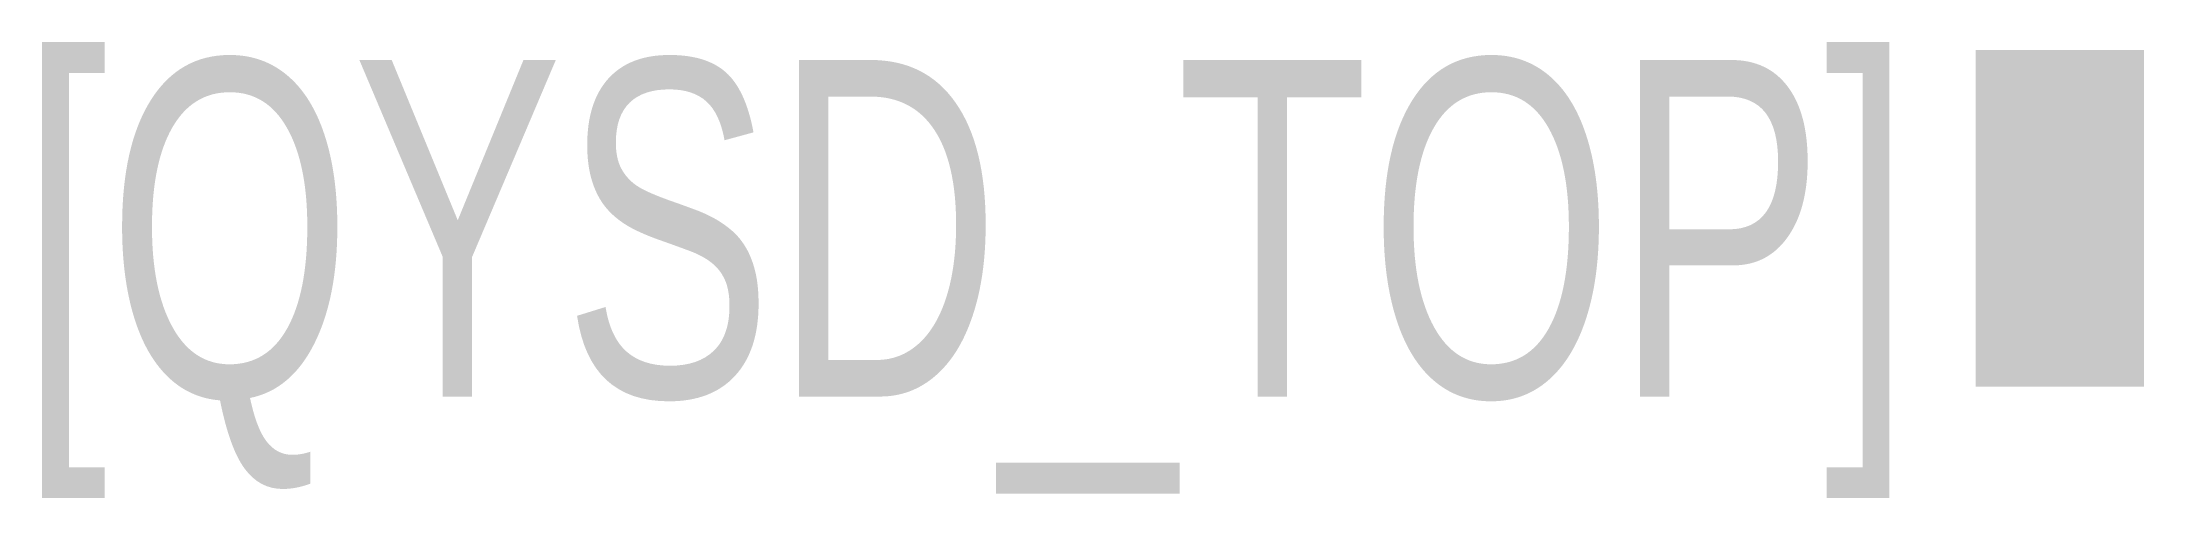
# Model space of a CAD drawing. Extents: x -11.5 to 1, y -2.7 to 0.
import ezdxf
from ezdxf.enums import TextEntityAlignment as Align

# ---------------------------------------------------------------- set-up
doc = ezdxf.new("R2010")
doc.units = 0
doc.header["$MEASUREMENT"] = 0
doc.layers.get('0').update_dxf_attribs({"linetype": 'CONTINUOUS'})
doc.styles.add('LZ_FONTS_FS', font='hxm.ttf', dxfattribs={"width": 0.7})

msp = doc.modelspace()

# ---------------------------------------------------------------- linework, layer by layer
at = {"color": 0}
msp.add_solid([(0.016, -2.037), (0.016, -0.037), (1.016, -2.037), (1.016, -0.037)], dxfattribs=at)

# ---------------------------------------------------------------- texts
at = {"style": 'LZ_FONTS_FS', "width": 0.7}
msp.add_text('[QYSD_TOP]', height=2, dxfattribs=at).set_placement((-0.362, -2.096), align=Align.RIGHT)

doc.saveas('drawing.dxf')
